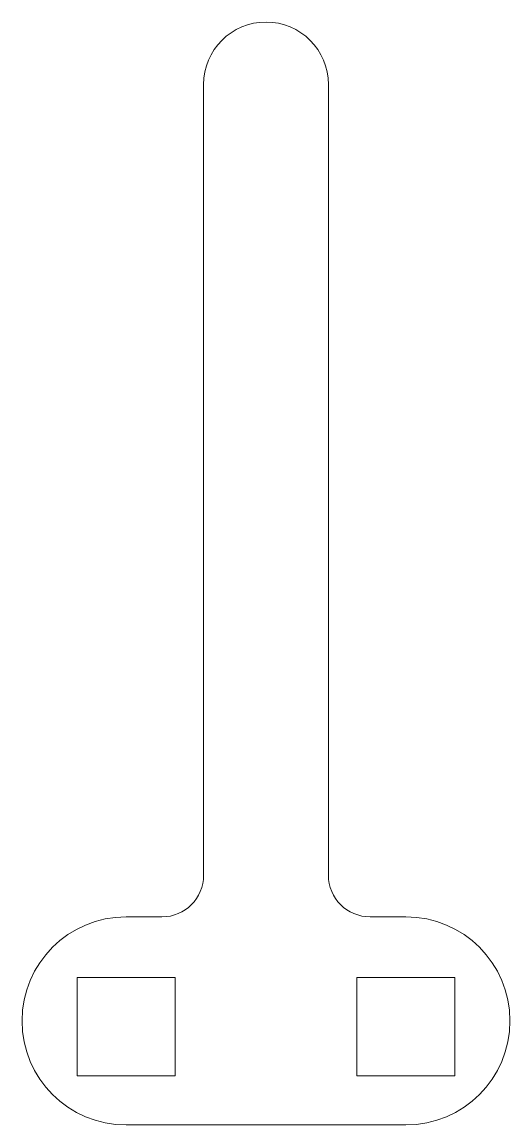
# Model space of a CAD drawing. Header units: inches. Extents: x 14.22 to 15.39, y 4.41 to 7.06.
import ezdxf

# ---------------------------------------------------------------- set-up
doc = ezdxf.new("R2010")
doc.units = ezdxf.units.IN
doc.header["$MEASUREMENT"] = 0

msp = doc.modelspace()

# ---------------------------------------------------------------- linework, layer by layer
at = {"color": 7, "linetype": 'Continuous', "lineweight": 15}
for p, q in [((14.6561, 6.9092), (14.6561, 5.0092)), ((14.9561, 5.0092), (14.9561, 6.9092)), ((14.5561, 4.9092), (14.47, 4.9092)), ((15.1421, 4.9092), (15.0561, 4.9092)), ((14.352, 4.7633), (14.352, 4.5273)), ((14.588, 4.7633), (14.352, 4.7633)), ((14.588, 4.5273), (14.588, 4.7633)), ((15.2601, 4.7633), (15.0241, 4.7633)), ((15.0241, 4.7633), (15.0241, 4.5273)), ((15.2601, 4.5273), (15.2601, 4.7633)), ((14.352, 4.5273), (14.588, 4.5273)), ((15.0241, 4.5273), (15.2601, 4.5273)), ((14.47, 4.4092), (15.1421, 4.4092))]:
    msp.add_line(p, q, dxfattribs=at)
for centre, radius, start, end in [((14.8061, 6.9092), 0.15, 0, 180), ((14.5561, 5.0092), 0.1, 270, 0), ((15.0561, 5.0092), 0.1, 180, 270), ((14.47, 4.6592), 0.25, 90, 270), ((15.1421, 4.6592), 0.25, 270, 90)]:
    msp.add_arc(centre, radius, start, end, dxfattribs=at)

doc.saveas('drawing.dxf')
